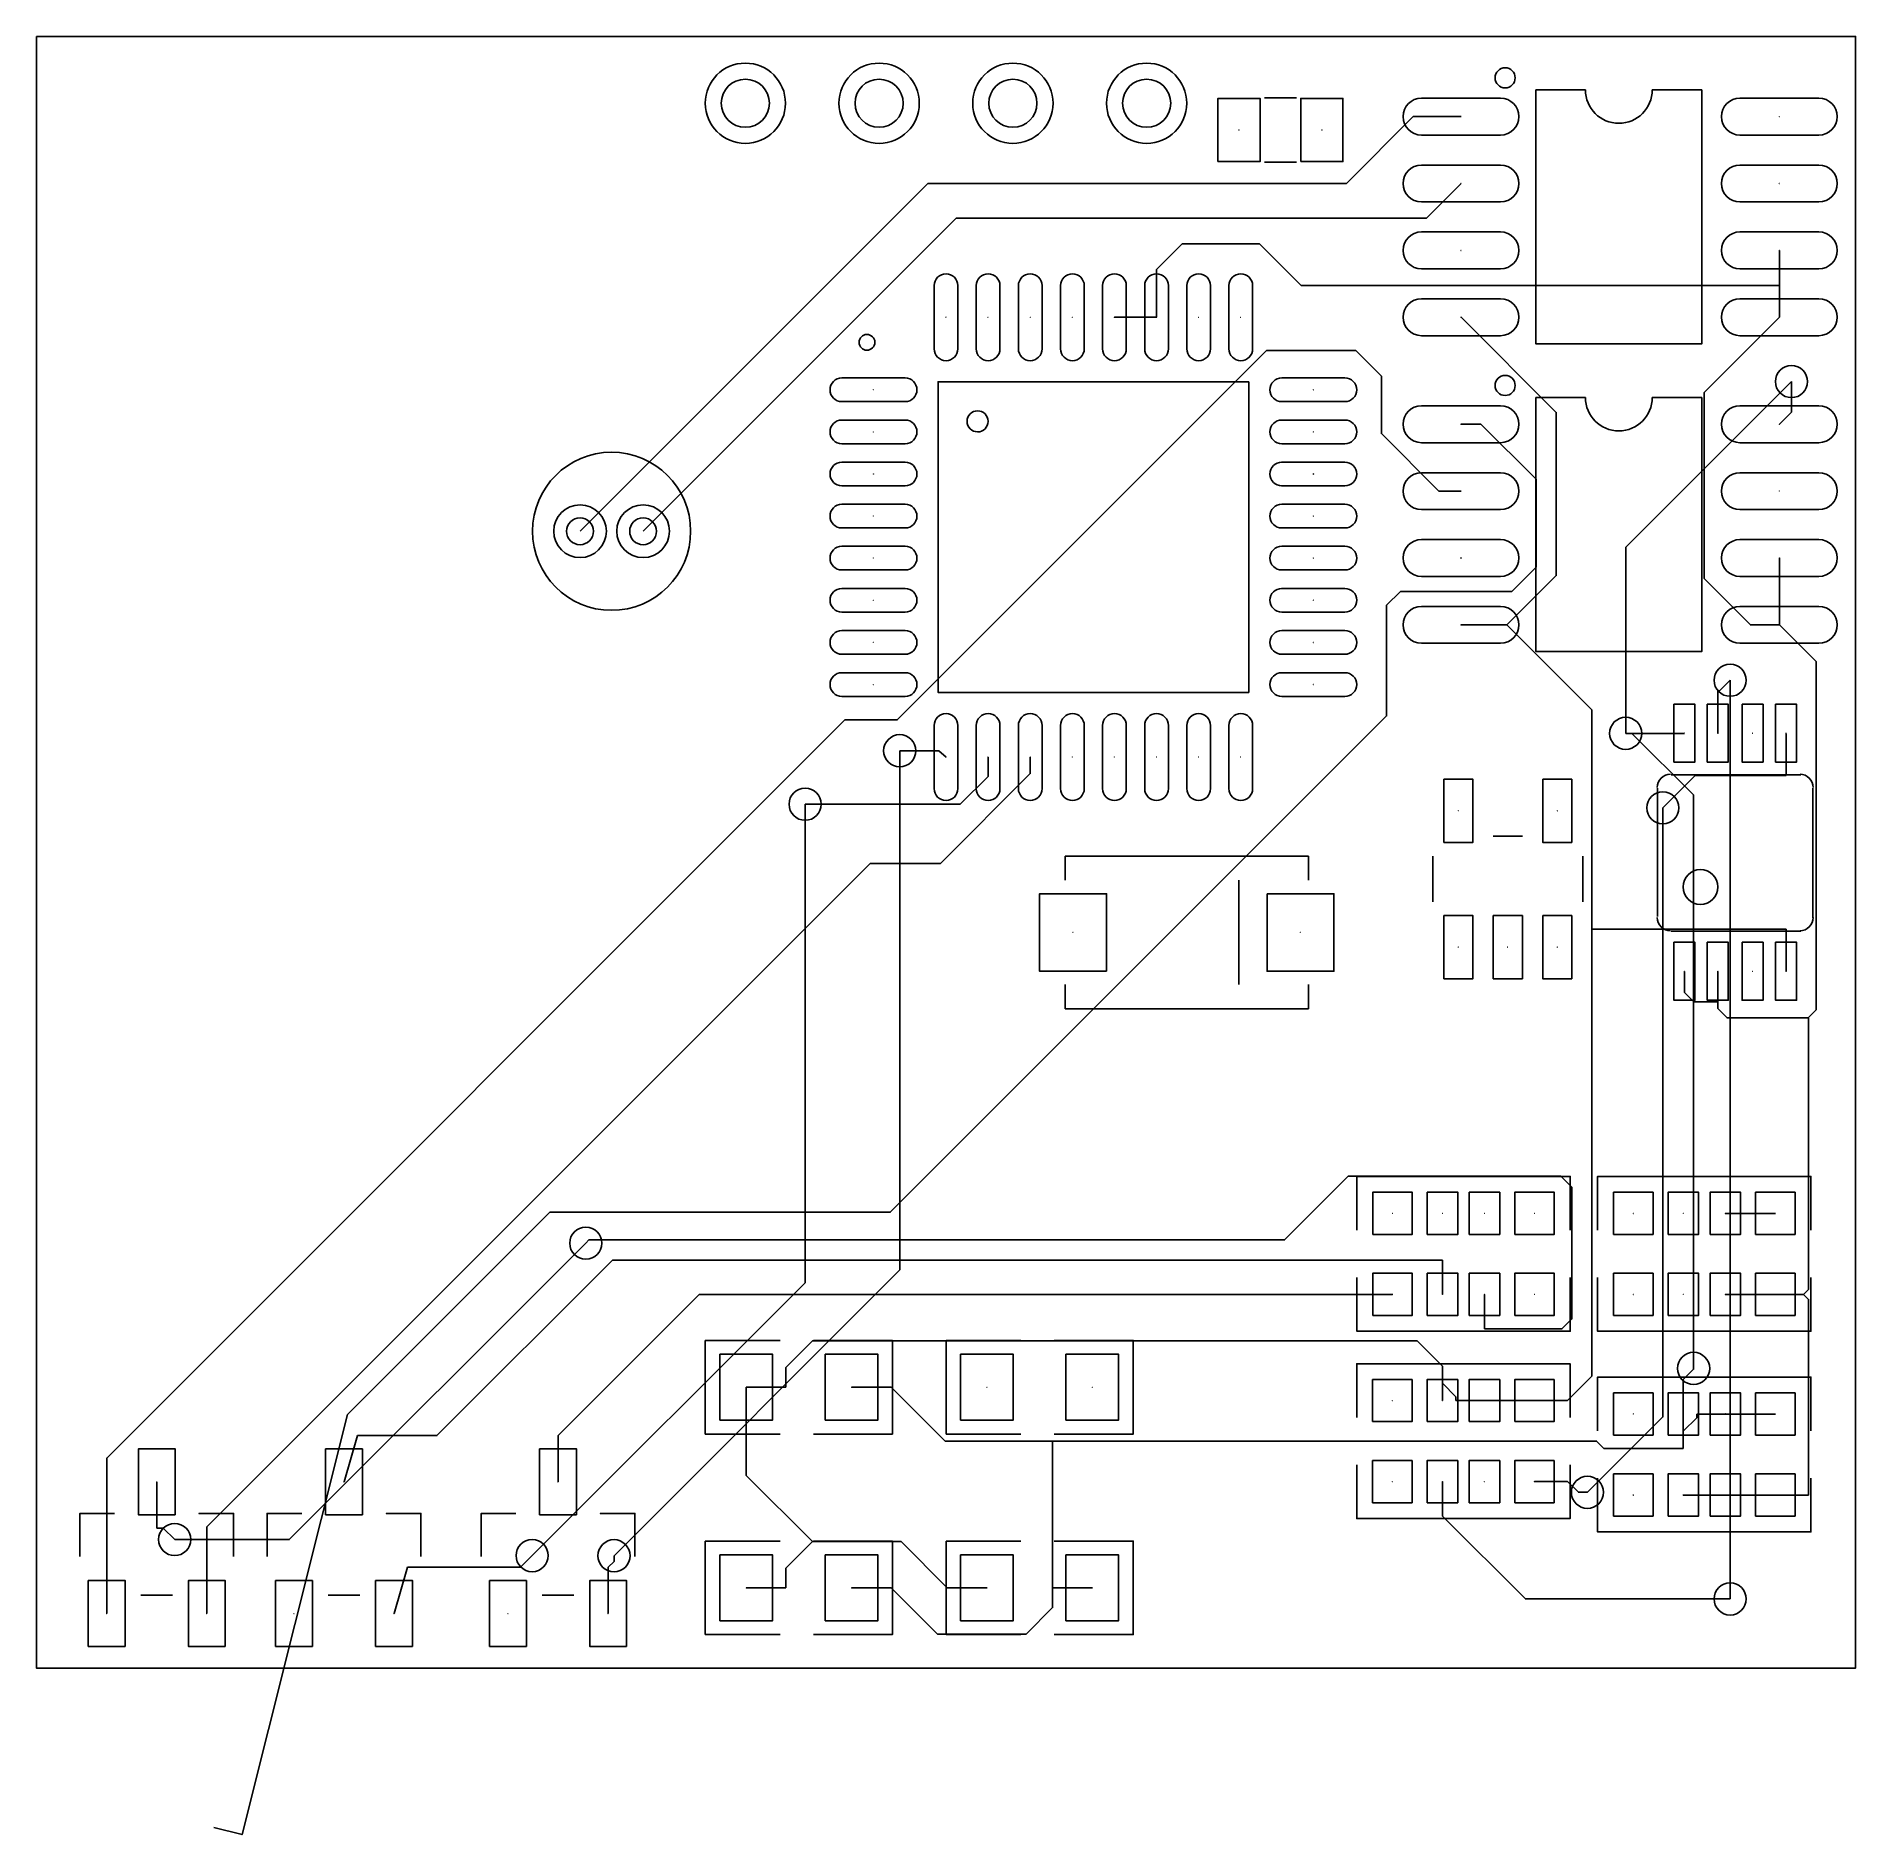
# Model space of a CAD drawing. Header units: millimetres. Extents: x 15.7 to 50.3, y -46.9 to -12.7.
import ezdxf

# ---------------------------------------------------------------- set-up
doc = ezdxf.new("R2010")
doc.units = ezdxf.units.MM

msp = doc.modelspace()

# ---------------------------------------------------------------- linework, layer by layer
for points in [[(15.748, -12.7), (50.292, -12.7), (50.292, -43.688), (15.748, -43.688), (15.748, -12.7)], [(38.183, -15.077), (38.183, -13.879), (38.983, -13.879), (38.983, -15.077)], [(39.757, -15.077), (39.757, -13.879), (40.557, -13.879), (40.557, -15.077)], [(43.549, -13.874), (42.049, -13.874)], [(49.594, -13.874), (48.094, -13.874)], [(43.549, -14.574), (42.049, -14.574)], [(49.594, -14.574), (48.094, -14.574)], [(43.549, -15.144), (42.049, -15.144)], [(49.594, -15.144), (48.094, -15.144)], [(43.549, -15.844), (42.049, -15.844)], [(49.594, -15.844), (48.094, -15.844)], [(43.549, -16.414), (42.049, -16.414)], [(49.594, -16.414), (48.094, -16.414)], [(43.549, -17.114), (42.049, -17.114)], [(49.594, -17.114), (48.094, -17.114)], [(32.795, -18.634), (32.795, -17.434)], [(33.245, -18.634), (33.245, -17.434)], [(33.595, -18.634), (33.595, -17.434)], [(34.045, -18.634), (34.045, -17.434)], [(34.395, -18.634), (34.395, -17.434)], [(34.845, -18.634), (34.845, -17.434)], [(35.195, -18.634), (35.195, -17.434)], [(35.645, -18.634), (35.645, -17.434)], [(35.993, -18.634), (35.993, -17.434)], [(36.443, -18.634), (36.443, -17.434)], [(36.793, -18.634), (36.793, -17.434)], [(37.243, -18.634), (37.243, -17.434)], [(37.593, -18.634), (37.593, -17.434)], [(38.043, -18.634), (38.043, -17.434)], [(38.393, -18.634), (38.393, -17.434)], [(38.843, -18.634), (38.843, -17.434)], [(43.549, -17.684), (42.049, -17.684)], [(49.594, -17.684), (48.094, -17.684)], [(43.549, -18.384), (42.049, -18.384)], [(49.594, -18.384), (48.094, -18.384)], [(32.243, -19.186), (31.043, -19.186)], [(38.769, -19.26), (32.869, -19.26), (32.869, -25.16), (38.769, -25.16), (38.769, -19.26)], [(40.595, -19.186), (39.395, -19.186)], [(32.243, -19.636), (31.043, -19.636)], [(40.595, -19.636), (39.395, -19.636)], [(32.243, -19.986), (31.043, -19.986)], [(40.595, -19.986), (39.395, -19.986)], [(43.549, -19.716), (42.049, -19.716)], [(49.594, -19.716), (48.094, -19.716)], [(32.243, -20.436), (31.043, -20.436)], [(40.595, -20.436), (39.395, -20.436)], [(43.549, -20.416), (42.049, -20.416)], [(49.594, -20.416), (48.094, -20.416)], [(32.243, -20.786), (31.043, -20.786)], [(40.595, -20.786), (39.395, -20.786)], [(43.549, -20.986), (42.049, -20.986)], [(49.594, -20.986), (48.094, -20.986)], [(32.243, -21.236), (31.043, -21.236)], [(40.595, -21.236), (39.395, -21.236)], [(32.243, -21.586), (31.043, -21.586)], [(40.595, -21.586), (39.395, -21.586)], [(43.549, -21.686), (42.049, -21.686)], [(49.594, -21.686), (48.094, -21.686)], [(32.243, -22.036), (31.043, -22.036)], [(40.595, -22.036), (39.395, -22.036)], [(32.243, -22.384), (31.043, -22.384)], [(40.595, -22.384), (39.395, -22.384)], [(43.549, -22.256), (42.049, -22.256)], [(49.594, -22.256), (48.094, -22.256)], [(32.243, -22.834), (31.043, -22.834)], [(40.595, -22.834), (39.395, -22.834)], [(43.549, -22.956), (42.049, -22.956)], [(49.594, -22.956), (48.094, -22.956)], [(32.243, -23.184), (31.043, -23.184)], [(40.595, -23.184), (39.395, -23.184)], [(32.243, -23.634), (31.043, -23.634)], [(40.595, -23.634), (39.395, -23.634)], [(43.549, -23.526), (42.049, -23.526)], [(49.594, -23.526), (48.094, -23.526)], [(32.243, -23.984), (31.043, -23.984)], [(40.595, -23.984), (39.395, -23.984)], [(32.243, -24.434), (31.043, -24.434)], [(40.595, -24.434), (39.395, -24.434)], [(43.549, -24.226), (42.049, -24.226)], [(49.594, -24.226), (48.094, -24.226)], [(32.243, -24.784), (31.043, -24.784)], [(40.595, -24.784), (39.395, -24.784)], [(32.243, -25.234), (31.043, -25.234)], [(40.595, -25.234), (39.395, -25.234)], [(46.841, -25.383), (47.24, -25.383), (47.24, -26.483), (46.841, -26.483)], [(47.476, -25.383), (47.875, -25.383), (47.875, -26.483), (47.476, -26.483)], [(48.137, -25.383), (48.536, -25.383), (48.536, -26.483), (48.137, -26.483)], [(48.772, -25.383), (49.171, -25.383), (49.171, -26.483), (48.772, -26.483)], [(32.795, -26.986), (32.795, -25.786)], [(33.245, -26.986), (33.245, -25.786)], [(33.595, -26.986), (33.595, -25.786)], [(34.045, -26.986), (34.045, -25.786)], [(34.395, -26.986), (34.395, -25.786)], [(34.845, -26.986), (34.845, -25.786)], [(35.195, -26.986), (35.195, -25.786)], [(35.645, -26.986), (35.645, -25.786)], [(35.993, -26.986), (35.993, -25.786)], [(36.443, -26.986), (36.443, -25.786)], [(36.793, -26.986), (36.793, -25.786)], [(37.243, -26.986), (37.243, -25.786)], [(37.593, -26.986), (37.593, -25.786)], [(38.043, -26.986), (38.043, -25.786)], [(38.393, -26.986), (38.393, -25.786)], [(38.843, -26.986), (38.843, -25.786)], [(42.473, -26.807), (43.024, -26.807), (43.024, -28.006), (42.473, -28.006)], [(44.352, -26.807), (44.903, -26.807), (44.903, -28.006), (44.352, -28.006)], [(36.068, -30.453), (34.798, -30.453), (34.798, -28.983), (36.068, -28.983)], [(39.116, -28.983), (40.386, -28.983), (40.386, -30.453), (39.116, -30.453)], [(42.473, -29.398), (43.024, -29.398), (43.024, -30.597), (42.473, -30.597)], [(43.412, -29.398), (43.964, -29.398), (43.964, -30.597), (43.412, -30.597)], [(44.352, -29.398), (44.903, -29.398), (44.903, -30.597), (44.352, -30.597)], [(46.841, -29.905), (47.24, -29.905), (47.24, -31.005), (46.841, -31.005)], [(47.476, -29.905), (47.875, -29.905), (47.875, -31.005), (47.476, -31.005)], [(48.137, -29.905), (48.536, -29.905), (48.536, -31.005), (48.137, -31.005)], [(48.772, -29.905), (49.171, -29.905), (49.171, -31.005), (48.772, -31.005)], [(41.124, -35.452), (41.124, -34.652), (41.873, -34.652), (41.873, -35.452)], [(42.158, -35.452), (42.158, -34.652), (42.739, -34.652), (42.739, -35.452)], [(42.956, -35.452), (42.956, -34.652), (43.536, -34.652), (43.536, -35.452)], [(43.821, -35.452), (43.821, -34.652), (44.571, -34.652), (44.571, -35.452)], [(45.696, -35.452), (45.696, -34.652), (46.445, -34.652), (46.445, -35.452)], [(46.73, -35.452), (46.73, -34.652), (47.311, -34.652), (47.311, -35.452)], [(47.528, -35.452), (47.528, -34.652), (48.108, -34.652), (48.108, -35.452)], [(48.393, -35.452), (48.393, -34.652), (49.143, -34.652), (49.143, -35.452)], [(41.124, -36.991), (41.124, -36.191), (41.873, -36.191), (41.873, -36.991)], [(42.158, -36.991), (42.158, -36.191), (42.739, -36.191), (42.739, -36.991)], [(42.956, -36.991), (42.956, -36.191), (43.536, -36.191), (43.536, -36.991)], [(43.821, -36.991), (43.821, -36.191), (44.571, -36.191), (44.571, -36.991)], [(45.696, -36.991), (45.696, -36.191), (46.445, -36.191), (46.445, -36.991)], [(46.73, -36.991), (46.73, -36.191), (47.311, -36.191), (47.311, -36.991)], [(47.528, -36.991), (47.528, -36.191), (48.108, -36.191), (48.108, -36.991)], [(48.393, -36.991), (48.393, -36.191), (49.143, -36.191), (49.143, -36.991)], [(28.726, -37.729), (29.726, -37.729), (29.726, -38.979), (28.726, -38.979)], [(30.726, -37.729), (31.726, -37.729), (31.726, -38.979), (30.726, -38.979)], [(33.298, -37.729), (34.298, -37.729), (34.298, -38.979), (33.298, -38.979)], [(35.298, -37.729), (36.298, -37.729), (36.298, -38.979), (35.298, -38.979)], [(41.121, -39.008), (41.121, -38.208), (41.871, -38.208), (41.871, -39.008)], [(42.156, -39.008), (42.156, -38.208), (42.736, -38.208), (42.736, -39.008)], [(42.953, -39.008), (42.953, -38.208), (43.534, -38.208), (43.534, -39.008)], [(43.819, -39.008), (43.819, -38.208), (44.568, -38.208), (44.568, -39.008)], [(45.696, -39.262), (45.696, -38.462), (46.445, -38.462), (46.445, -39.262)], [(46.73, -39.262), (46.73, -38.462), (47.311, -38.462), (47.311, -39.262)], [(47.528, -39.262), (47.528, -38.462), (48.108, -38.462), (48.108, -39.262)], [(48.393, -39.262), (48.393, -38.462), (49.143, -38.462), (49.143, -39.262)], [(18.384, -40.777), (17.684, -40.777), (17.684, -39.527), (18.384, -39.527)], [(21.94, -40.777), (21.24, -40.777), (21.24, -39.527), (21.94, -39.527)], [(26.004, -40.777), (25.304, -40.777), (25.304, -39.527), (26.004, -39.527)], [(41.121, -40.547), (41.121, -39.747), (41.871, -39.747), (41.871, -40.547)], [(42.156, -40.547), (42.156, -39.747), (42.736, -39.747), (42.736, -40.547)], [(42.953, -40.547), (42.953, -39.747), (43.534, -39.747), (43.534, -40.547)], [(43.819, -40.547), (43.819, -39.747), (44.568, -39.747), (44.568, -40.547)], [(45.696, -40.801), (45.696, -40.001), (46.445, -40.001), (46.445, -40.801)], [(46.73, -40.801), (46.73, -40.001), (47.311, -40.001), (47.311, -40.801)], [(47.528, -40.801), (47.528, -40.001), (48.108, -40.001), (48.108, -40.801)], [(48.393, -40.801), (48.393, -40.001), (49.143, -40.001), (49.143, -40.801)], [(28.726, -41.539), (29.726, -41.539), (29.726, -42.789), (28.726, -42.789)], [(30.726, -41.539), (31.726, -41.539), (31.726, -42.789), (30.726, -42.789)], [(33.298, -41.539), (34.298, -41.539), (34.298, -42.789), (33.298, -42.789)], [(35.298, -41.539), (36.298, -41.539), (36.298, -42.789), (35.298, -42.789)], [(17.434, -43.277), (16.734, -43.277), (16.734, -42.027), (17.434, -42.027)], [(19.334, -43.277), (18.634, -43.277), (18.634, -42.027), (19.334, -42.027)], [(20.99, -43.277), (20.29, -43.277), (20.29, -42.027), (20.99, -42.027)], [(22.89, -43.277), (22.19, -43.277), (22.19, -42.027), (22.89, -42.027)], [(25.054, -43.277), (24.354, -43.277), (24.354, -42.027), (25.054, -42.027)], [(26.954, -43.277), (26.254, -43.277), (26.254, -42.027), (26.954, -42.027)]]:
    msp.add_lwpolyline(points, close=True)
for points in [[(44.221, -13.716), (44.221, -18.542), (47.371, -18.542), (47.371, -13.716)], [(45.161, -13.716), (44.221, -13.716)], [(47.371, -13.716), (46.431, -13.716)], [(39.065, -13.868), (39.675, -13.868)], [(26.071, -22.098), (32.675, -15.494), (40.622, -15.494), (41.892, -14.224), (42.799, -14.224)], [(39.065, -15.088), (39.675, -15.088)], [(42.799, -15.494), (42.141, -16.152), (33.216, -16.152), (27.269, -22.098)], [(48.844, -17.429), (39.764, -17.429), (38.974, -16.64), (37.506, -16.64), (37.018, -17.127), (37.018, -18.034)], [(48.844, -17.429), (48.844, -16.764)], [(48.844, -18.034), (48.844, -17.429)], [(37.018, -18.034), (36.218, -18.034)], [(42.799, -18.034), (44.607, -19.842), (44.607, -22.939), (43.67, -23.876)], [(48.844, -23.876), (48.296, -23.876), (47.417, -22.997), (47.417, -19.461), (48.844, -18.034)], [(17.084, -41.773), (17.084, -39.7), (31.102, -25.682), (32.095, -25.682), (39.108, -18.666), (40.8, -18.666), (41.288, -19.154), (41.288, -20.244), (42.38, -21.336), (42.799, -21.336)], [(45.926, -25.936), (45.926, -22.403), (49.073, -19.256)], [(48.844, -20.066), (49.073, -19.837), (49.073, -19.256)], [(44.221, -19.558), (44.221, -24.384), (47.371, -24.384), (47.371, -19.558)], [(45.161, -19.558), (44.221, -19.558)], [(47.371, -19.558), (46.431, -19.558)], [(19.116, -46.716), (19.654, -46.851), (21.657, -38.871), (25.497, -35.032), (31.961, -35.032), (41.387, -25.606), (41.387, -23.505), (41.651, -23.241), (43.764, -23.241), (44.226, -22.781), (44.226, -21.112), (43.177, -20.066), (42.799, -20.066)], [(48.844, -22.606), (48.844, -23.876)], [(43.67, -23.876), (42.799, -23.876)], [(43.67, -23.876), (45.286, -25.491), (45.286, -29.652)], [(48.844, -23.876), (49.54, -24.572), (49.54, -31.186), (49.388, -31.341)], [(47.909, -24.928), (47.706, -25.131), (47.676, -25.131)], [(47.676, -25.936), (47.676, -25.131)], [(47.909, -24.928), (47.909, -42.375)], [(45.926, -25.936), (46.045, -25.936), (47.216, -27.107), (47.216, -37.996)], [(45.926, -25.936), (47.041, -25.936)], [(48.974, -25.936), (48.974, -26.739)], [(34.62, -26.386), (34.62, -26.7), (32.913, -28.407), (31.582, -28.407), (18.984, -41.006), (18.984, -42.652)], [(26.716, -41.554), (32.141, -36.126), (32.141, -26.266)], [(30.345, -27.282), (33.289, -27.282), (33.818, -26.754), (33.82, -26.386)], [(32.141, -26.266), (32.885, -26.266), (33.02, -26.386)], [(48.974, -26.739), (47.244, -26.739), (46.632, -27.351)], [(46.787, -26.721), (49.251, -26.721)], [(30.345, -27.282), (30.345, -36.37), (25.161, -41.552)], [(46.533, -26.975), (46.533, -29.413)], [(49.479, -29.439), (49.479, -26.975)], [(46.632, -27.351), (46.632, -38.918), (45.199, -40.35)], [(43.409, -27.889), (43.967, -27.889)], [(35.281, -28.727), (35.281, -28.27)], [(35.281, -28.27), (39.903, -28.27)], [(39.903, -28.27), (39.903, -28.727)], [(42.266, -29.134), (42.266, -28.27)], [(45.11, -28.27), (45.11, -29.134)], [(38.583, -28.727), (38.583, -30.709)], [(45.286, -29.652), (45.286, -38.143), (44.823, -38.608)], [(45.286, -29.652), (48.974, -29.652)], [(49.251, -29.693), (46.787, -29.693)], [(48.974, -30.457), (48.974, -29.652)], [(35.281, -31.166), (35.281, -30.709)], [(39.903, -30.709), (39.903, -31.166)], [(47.041, -30.457), (47.041, -30.858)], [(47.676, -30.457), (47.676, -30.81)], [(47.676, -31.036), (47.219, -31.036), (47.041, -30.858)], [(47.676, -30.81), (47.676, -31.036)], [(47.676, -31.036), (47.676, -31.163)], [(39.903, -31.166), (35.281, -31.166)], [(47.676, -31.163), (47.851, -31.341), (49.388, -31.341)], [(49.388, -31.341), (49.398, -31.351), (49.398, -36.497), (49.301, -36.594)], [(26.18, -35.618), (26.241, -35.557), (39.449, -35.557), (40.658, -34.348), (44.696, -34.348), (44.905, -34.557), (44.905, -37.056), (44.714, -37.247), (43.246, -37.247)], [(40.822, -35.372), (40.822, -34.352), (44.872, -34.352), (44.872, -35.372)], [(45.394, -35.372), (45.394, -34.352), (49.444, -34.352), (49.444, -35.372)], [(47.818, -35.055), (48.768, -35.055)], [(26.18, -35.618), (20.551, -41.247), (18.374, -41.247)], [(42.448, -35.938), (26.688, -35.938), (23.353, -39.273), (21.844, -39.273)], [(42.448, -36.594), (42.448, -35.938)], [(25.654, -39.273), (28.336, -36.594), (40.869, -36.594)], [(40.822, -36.272), (40.822, -37.292), (44.872, -37.292), (44.872, -36.272)], [(41.499, -36.594), (40.869, -36.594)], [(43.246, -36.594), (43.246, -37.247)], [(45.394, -36.272), (45.394, -37.292), (49.444, -37.292), (49.444, -36.272)], [(47.818, -36.594), (48.768, -36.594)], [(48.768, -36.594), (49.301, -36.594)], [(49.398, -40.404), (49.398, -36.688), (49.301, -36.594)], [(29.87, -37.465), (28.448, -37.465)], [(28.448, -37.465), (28.448, -39.243)], [(42.446, -37.953), (41.968, -37.475), (30.483, -37.475), (29.98, -37.978), (29.98, -38.354)], [(30.505, -39.243), (32.004, -39.243), (32.004, -37.465), (30.505, -37.465)], [(34.442, -37.465), (33.02, -37.465)], [(33.02, -37.465), (33.02, -39.243)], [(35.077, -39.243), (36.576, -39.243), (36.576, -37.465), (35.077, -37.465)], [(40.82, -38.928), (40.82, -37.908), (44.87, -37.908), (44.87, -38.928)], [(42.446, -38.28), (42.446, -37.953)], [(47.02, -38.209), (47.216, -38.014), (47.216, -37.996)], [(42.446, -38.608), (42.446, -38.28)], [(42.446, -38.28), (42.7, -38.534), (42.7, -38.608)], [(45.394, -39.182), (45.394, -38.162), (49.444, -38.162), (49.444, -39.182)], [(47.02, -38.865), (47.02, -38.209)], [(30.483, -41.285), (29.228, -40.03), (29.228, -38.354)], [(29.228, -38.354), (29.98, -38.354)], [(31.227, -38.354), (31.981, -38.354)], [(31.981, -38.354), (33.002, -39.378), (35.044, -39.378)], [(42.972, -38.608), (42.7, -38.608)], [(42.972, -38.608), (43.244, -38.608)], [(43.244, -38.608), (44.196, -38.608)], [(44.196, -38.608), (44.823, -38.608)], [(47.02, -39.19), (47.274, -38.936), (47.274, -38.865)], [(47.02, -39.027), (47.02, -38.865)], [(47.02, -39.027), (47.02, -39.19)], [(47.546, -38.865), (47.274, -38.865)], [(47.546, -38.865), (47.818, -38.865)], [(47.818, -38.865), (48.768, -38.865)], [(21.59, -40.152), (21.844, -39.273)], [(25.654, -40.152), (25.654, -39.273)], [(28.448, -39.243), (29.87, -39.243)], [(33.02, -39.243), (34.442, -39.243)], [(35.044, -39.378), (35.044, -42.164)], [(35.044, -39.378), (45.375, -39.378), (45.514, -39.517), (47.02, -39.517)], [(47.02, -39.19), (47.02, -39.517)], [(40.82, -39.828), (40.82, -40.848), (44.87, -40.848), (44.87, -39.828)], [(18.034, -40.152), (18.034, -41.031)], [(42.446, -40.147), (42.446, -40.8)], [(44.196, -40.147), (44.823, -40.147)], [(45.199, -40.35), (45.027, -40.35), (44.823, -40.147)], [(45.394, -40.082), (45.394, -41.102), (49.444, -41.102), (49.444, -40.082)], [(47.02, -40.404), (47.818, -40.404)], [(47.818, -40.404), (48.768, -40.404)], [(48.768, -40.404), (49.398, -40.404)], [(16.574, -41.567), (16.574, -40.752), (17.234, -40.752)], [(18.834, -40.752), (19.494, -40.752), (18.834, -40.752), (19.494, -40.752), (19.494, -41.567)], [(20.13, -41.567), (20.13, -40.752), (20.79, -40.752)], [(22.39, -40.752), (23.05, -40.752), (22.39, -40.752), (23.05, -40.752), (23.05, -41.567)], [(24.194, -41.567), (24.194, -40.752), (24.854, -40.752)], [(26.454, -40.752), (27.114, -40.752), (26.454, -40.752), (27.114, -40.752), (27.114, -41.567)], [(18.034, -41.031), (18.158, -41.031), (18.374, -41.247)], [(47.909, -42.375), (44.021, -42.375), (42.446, -40.8)], [(29.87, -41.275), (28.448, -41.275)], [(28.448, -41.275), (28.448, -43.053)], [(29.98, -42.164), (29.98, -41.788), (30.483, -41.285)], [(30.483, -41.285), (32.167, -41.285), (33.045, -42.164)], [(30.505, -43.053), (32.004, -43.053), (32.004, -41.275), (30.505, -41.275)], [(34.442, -41.275), (33.02, -41.275)], [(33.02, -41.275), (33.02, -43.053)], [(35.077, -43.053), (36.576, -43.053), (36.576, -41.275), (35.077, -41.275)], [(17.084, -42.652), (17.084, -41.773)], [(22.54, -42.652), (22.794, -41.773)], [(22.794, -41.773), (24.94, -41.773), (25.161, -41.552)], [(26.604, -41.773), (26.716, -41.661), (26.716, -41.554)], [(26.604, -42.652), (26.604, -41.773)], [(17.734, -42.302), (18.334, -42.302)], [(21.29, -42.302), (21.89, -42.302)], [(25.354, -42.302), (25.954, -42.302)], [(29.228, -42.164), (29.98, -42.164)], [(31.227, -42.164), (31.981, -42.164)], [(31.981, -42.164), (32.86, -43.043), (34.544, -43.043), (35.044, -42.54), (35.044, -42.164)], [(33.8, -42.164), (33.045, -42.164)], [(35.799, -42.164), (35.044, -42.164)], [(28.448, -43.053), (29.87, -43.053)], [(33.02, -43.053), (34.442, -43.053)]]:
    msp.add_lwpolyline(points)
for centre, radius in [((29.21, -13.97), 0.762), ((31.75, -13.97), 0.762), ((34.29, -13.97), 0.762), ((36.83, -13.97), 0.762), ((43.637, -13.487), 0.191), ((29.21, -13.97), 0.457), ((31.75, -13.97), 0.457), ((34.29, -13.97), 0.457), ((36.83, -13.97), 0.457), ((38.583, -14.478), 0.000254), ((40.157, -14.478), 0.000254), ((42.799, -14.224), 0.000254), ((48.844, -14.224), 0.000254), ((42.799, -15.494), 0.000254), ((48.844, -15.494), 0.000254), ((42.799, -16.764), 0.000254), ((48.844, -16.764), 0.000254), ((33.02, -18.034), 0.000254), ((33.82, -18.034), 0.000254), ((34.62, -18.034), 0.000254), ((35.42, -18.034), 0.000254), ((36.218, -18.034), 0.000254), ((37.018, -18.034), 0.000254), ((37.818, -18.034), 0.000254), ((38.618, -18.034), 0.000254), ((42.799, -18.034), 0.000254), ((48.844, -18.034), 0.000254), ((49.073, -19.256), 0.305), ((43.637, -19.329), 0.191), ((31.643, -19.411), 0.000254), ((39.995, -19.411), 0.000254), ((31.643, -20.211), 0.000254), ((39.995, -20.211), 0.000254), ((42.799, -20.066), 0.000254), ((48.844, -20.066), 0.000254), ((26.67, -22.098), 1.501), ((31.643, -21.011), 0.000254), ((39.995, -21.011), 0.000254), ((42.799, -21.336), 0.000254), ((48.844, -21.336), 0.000254), ((26.071, -22.098), 0.5), ((27.269, -22.098), 0.5), ((26.071, -22.098), 0.255), ((27.269, -22.098), 0.255), ((31.643, -21.811), 0.000254), ((39.995, -21.811), 0.000254), ((31.643, -22.609), 0.000254), ((39.995, -22.609), 0.000254), ((42.799, -22.606), 0.000254), ((48.844, -22.606), 0.000254), ((31.643, -23.409), 0.000254), ((39.995, -23.409), 0.000254), ((42.799, -23.876), 0.000254), ((48.844, -23.876), 0.000254), ((31.643, -24.209), 0.000254), ((39.995, -24.209), 0.000254), ((47.909, -24.928), 0.305), ((31.643, -25.009), 0.000254), ((39.995, -25.009), 0.000254), ((45.926, -25.936), 0.305), ((32.141, -26.266), 0.305), ((47.041, -25.933), 0.000254), ((47.676, -25.933), 0.000254), ((48.336, -25.933), 0.000254), ((48.971, -25.933), 0.000254), ((33.02, -26.386), 0.000254), ((33.82, -26.386), 0.000254), ((34.62, -26.386), 0.000254), ((35.42, -26.386), 0.000254), ((36.218, -26.386), 0.000254), ((37.018, -26.386), 0.000254), ((37.818, -26.386), 0.000254), ((38.618, -26.386), 0.000254), ((30.345, -27.282), 0.305), ((46.632, -27.351), 0.305), ((42.748, -27.407), 0.000254), ((44.628, -27.407), 0.000254), ((47.346, -28.854), 0.33), ((35.433, -29.718), 0.000254), ((39.751, -29.718), 0.000254), ((42.748, -29.997), 0.000254), ((43.688, -29.997), 0.000254), ((44.628, -29.997), 0.000254), ((47.041, -30.455), 0.000254), ((47.676, -30.455), 0.000254), ((48.336, -30.455), 0.000254), ((48.971, -30.455), 0.000254), ((41.499, -35.052), 0.000254), ((42.448, -35.052), 0.000254), ((43.246, -35.052), 0.000254), ((44.196, -35.052), 0.000254), ((46.071, -35.052), 0.000254), ((47.02, -35.052), 0.000254), ((47.818, -35.052), 0.000254), ((48.768, -35.052), 0.000254), ((26.18, -35.618), 0.305), ((41.499, -36.591), 0.000254), ((42.448, -36.591), 0.000254), ((43.246, -36.591), 0.000254), ((44.196, -36.591), 0.000254), ((46.071, -36.591), 0.000254), ((47.02, -36.591), 0.000254), ((47.818, -36.591), 0.000254), ((48.768, -36.591), 0.000254), ((47.216, -37.996), 0.305), ((29.226, -38.354), 0.000254), ((31.226, -38.354), 0.000254), ((33.798, -38.354), 0.000254), ((35.798, -38.354), 0.000254), ((41.496, -38.608), 0.000254), ((42.446, -38.608), 0.000254), ((43.244, -38.608), 0.000254), ((44.193, -38.608), 0.000254), ((46.071, -38.862), 0.000254), ((47.02, -38.862), 0.000254), ((47.818, -38.862), 0.000254), ((48.768, -38.862), 0.000254), ((45.199, -40.35), 0.305), ((18.034, -40.152), 0.000254), ((21.59, -40.152), 0.000254), ((25.654, -40.152), 0.000254), ((41.496, -40.147), 0.000254), ((42.446, -40.147), 0.000254), ((43.244, -40.147), 0.000254), ((44.193, -40.147), 0.000254), ((46.071, -40.401), 0.000254), ((47.02, -40.401), 0.000254), ((47.818, -40.401), 0.000254), ((48.768, -40.401), 0.000254), ((18.374, -41.247), 0.305), ((25.161, -41.552), 0.305), ((26.716, -41.554), 0.305), ((47.909, -42.375), 0.305), ((29.226, -42.164), 0.000254), ((31.226, -42.164), 0.000254), ((33.798, -42.164), 0.000254), ((35.798, -42.164), 0.000254), ((17.084, -42.652), 0.000254), ((18.984, -42.652), 0.000254), ((20.64, -42.652), 0.000254), ((22.54, -42.652), 0.000254), ((24.704, -42.652), 0.000254), ((26.604, -42.652), 0.000254)]:
    msp.add_circle(centre, radius)
for centre, radius, start, end in [((45.796, -13.716), 0.635, 180, 0), ((42.049, -14.224), 0.35, 90, 270), ((43.549, -14.224), 0.35, 270, 90), ((48.094, -14.224), 0.35, 90, 270), ((49.594, -14.224), 0.35, 270, 90), ((42.049, -15.494), 0.35, 90, 270), ((43.549, -15.494), 0.35, 270, 90), ((48.094, -15.494), 0.35, 90, 270), ((49.594, -15.494), 0.35, 270, 90), ((42.049, -16.764), 0.35, 90, 270), ((43.549, -16.764), 0.35, 270, 90), ((48.094, -16.764), 0.35, 90, 270), ((49.594, -16.764), 0.35, 270, 90), ((33.02, -17.434), 0.225, 0, 180), ((33.82, -17.434), 0.225, 0, 180), ((34.62, -17.434), 0.225, 0, 180), ((35.42, -17.434), 0.225, 0, 180), ((36.218, -17.434), 0.225, 0, 180), ((37.018, -17.434), 0.225, 0, 180), ((37.818, -17.434), 0.225, 0, 180), ((38.618, -17.434), 0.225, 0, 180), ((42.049, -18.034), 0.35, 90, 270), ((43.549, -18.034), 0.35, 270, 90), ((48.094, -18.034), 0.35, 90, 270), ((49.594, -18.034), 0.35, 270, 90), ((31.519, -18.51), 0.15, 0.4851, 359.5149), ((33.02, -18.634), 0.225, 180, 0), ((33.82, -18.634), 0.225, 180, 0), ((34.62, -18.634), 0.225, 180, 0), ((35.42, -18.634), 0.225, 180, 0), ((36.218, -18.634), 0.225, 180, 0), ((37.018, -18.634), 0.225, 180, 0), ((37.818, -18.634), 0.225, 180, 0), ((38.618, -18.634), 0.225, 180, 0), ((31.043, -19.411), 0.225, 90, 270), ((32.243, -19.411), 0.225, 270, 90), ((39.395, -19.411), 0.225, 90, 270), ((40.595, -19.411), 0.225, 270, 90), ((45.796, -19.558), 0.635, 180, 0), ((31.043, -20.211), 0.225, 90, 270), ((32.243, -20.211), 0.225, 270, 90), ((33.62, -20.011), 0.2, 0.3638, 359.6362), ((39.395, -20.211), 0.225, 90, 270), ((40.595, -20.211), 0.225, 270, 90), ((42.049, -20.066), 0.35, 90, 270), ((43.549, -20.066), 0.35, 270, 90), ((48.094, -20.066), 0.35, 90, 270), ((49.594, -20.066), 0.35, 270, 90), ((31.043, -21.011), 0.225, 90, 270), ((32.243, -21.011), 0.225, 270, 90), ((39.395, -21.011), 0.225, 90, 270), ((40.595, -21.011), 0.225, 270, 90), ((42.049, -21.336), 0.35, 90, 270), ((43.549, -21.336), 0.35, 270, 90), ((48.094, -21.336), 0.35, 90, 270), ((49.594, -21.336), 0.35, 270, 90), ((31.043, -21.811), 0.225, 90, 270), ((32.243, -21.811), 0.225, 270, 90), ((39.395, -21.811), 0.225, 90, 270), ((40.595, -21.811), 0.225, 270, 90), ((31.043, -22.609), 0.225, 90, 270), ((32.243, -22.609), 0.225, 270, 90), ((39.395, -22.609), 0.225, 90, 270), ((40.595, -22.609), 0.225, 270, 90), ((42.049, -22.606), 0.35, 90, 270), ((43.549, -22.606), 0.35, 270, 90), ((48.094, -22.606), 0.35, 90, 270), ((49.594, -22.606), 0.35, 270, 90), ((31.043, -23.409), 0.225, 90, 270), ((32.243, -23.409), 0.225, 270, 90), ((39.395, -23.409), 0.225, 90, 270), ((40.595, -23.409), 0.225, 270, 90), ((42.049, -23.876), 0.35, 90, 270), ((43.549, -23.876), 0.35, 270, 90), ((48.094, -23.876), 0.35, 90, 270), ((49.594, -23.876), 0.35, 270, 90), ((31.043, -24.209), 0.225, 90, 270), ((32.243, -24.209), 0.225, 270, 90), ((39.395, -24.209), 0.225, 90, 270), ((40.595, -24.209), 0.225, 270, 90), ((31.043, -25.009), 0.225, 90, 270), ((32.243, -25.009), 0.225, 270, 90), ((39.395, -25.009), 0.225, 90, 270), ((40.595, -25.009), 0.225, 270, 90), ((33.02, -25.786), 0.225, 0, 180), ((33.82, -25.786), 0.225, 0, 180), ((34.62, -25.786), 0.225, 0, 180), ((35.42, -25.786), 0.225, 0, 180), ((36.218, -25.786), 0.225, 0, 180), ((37.018, -25.786), 0.225, 0, 180), ((37.818, -25.786), 0.225, 0, 180), ((38.618, -25.786), 0.225, 0, 180), ((46.776, -26.964), 0.25, 90, 180.0175), ((49.236, -26.964), 0.25, 359.9825, 90), ((33.02, -26.986), 0.225, 180, 0), ((33.82, -26.986), 0.225, 180, 0), ((34.62, -26.986), 0.225, 180, 0), ((35.42, -26.986), 0.225, 180, 0), ((36.218, -26.986), 0.225, 180, 0), ((37.018, -26.986), 0.225, 180, 0), ((37.818, -26.986), 0.225, 180, 0), ((38.618, -26.986), 0.225, 180, 0), ((46.776, -29.434), 0.25, 179.9884, 270), ((49.236, -29.434), 0.25, 270, 0.0116)]:
    msp.add_arc(centre, radius, start, end)

doc.saveas('drawing.dxf')
